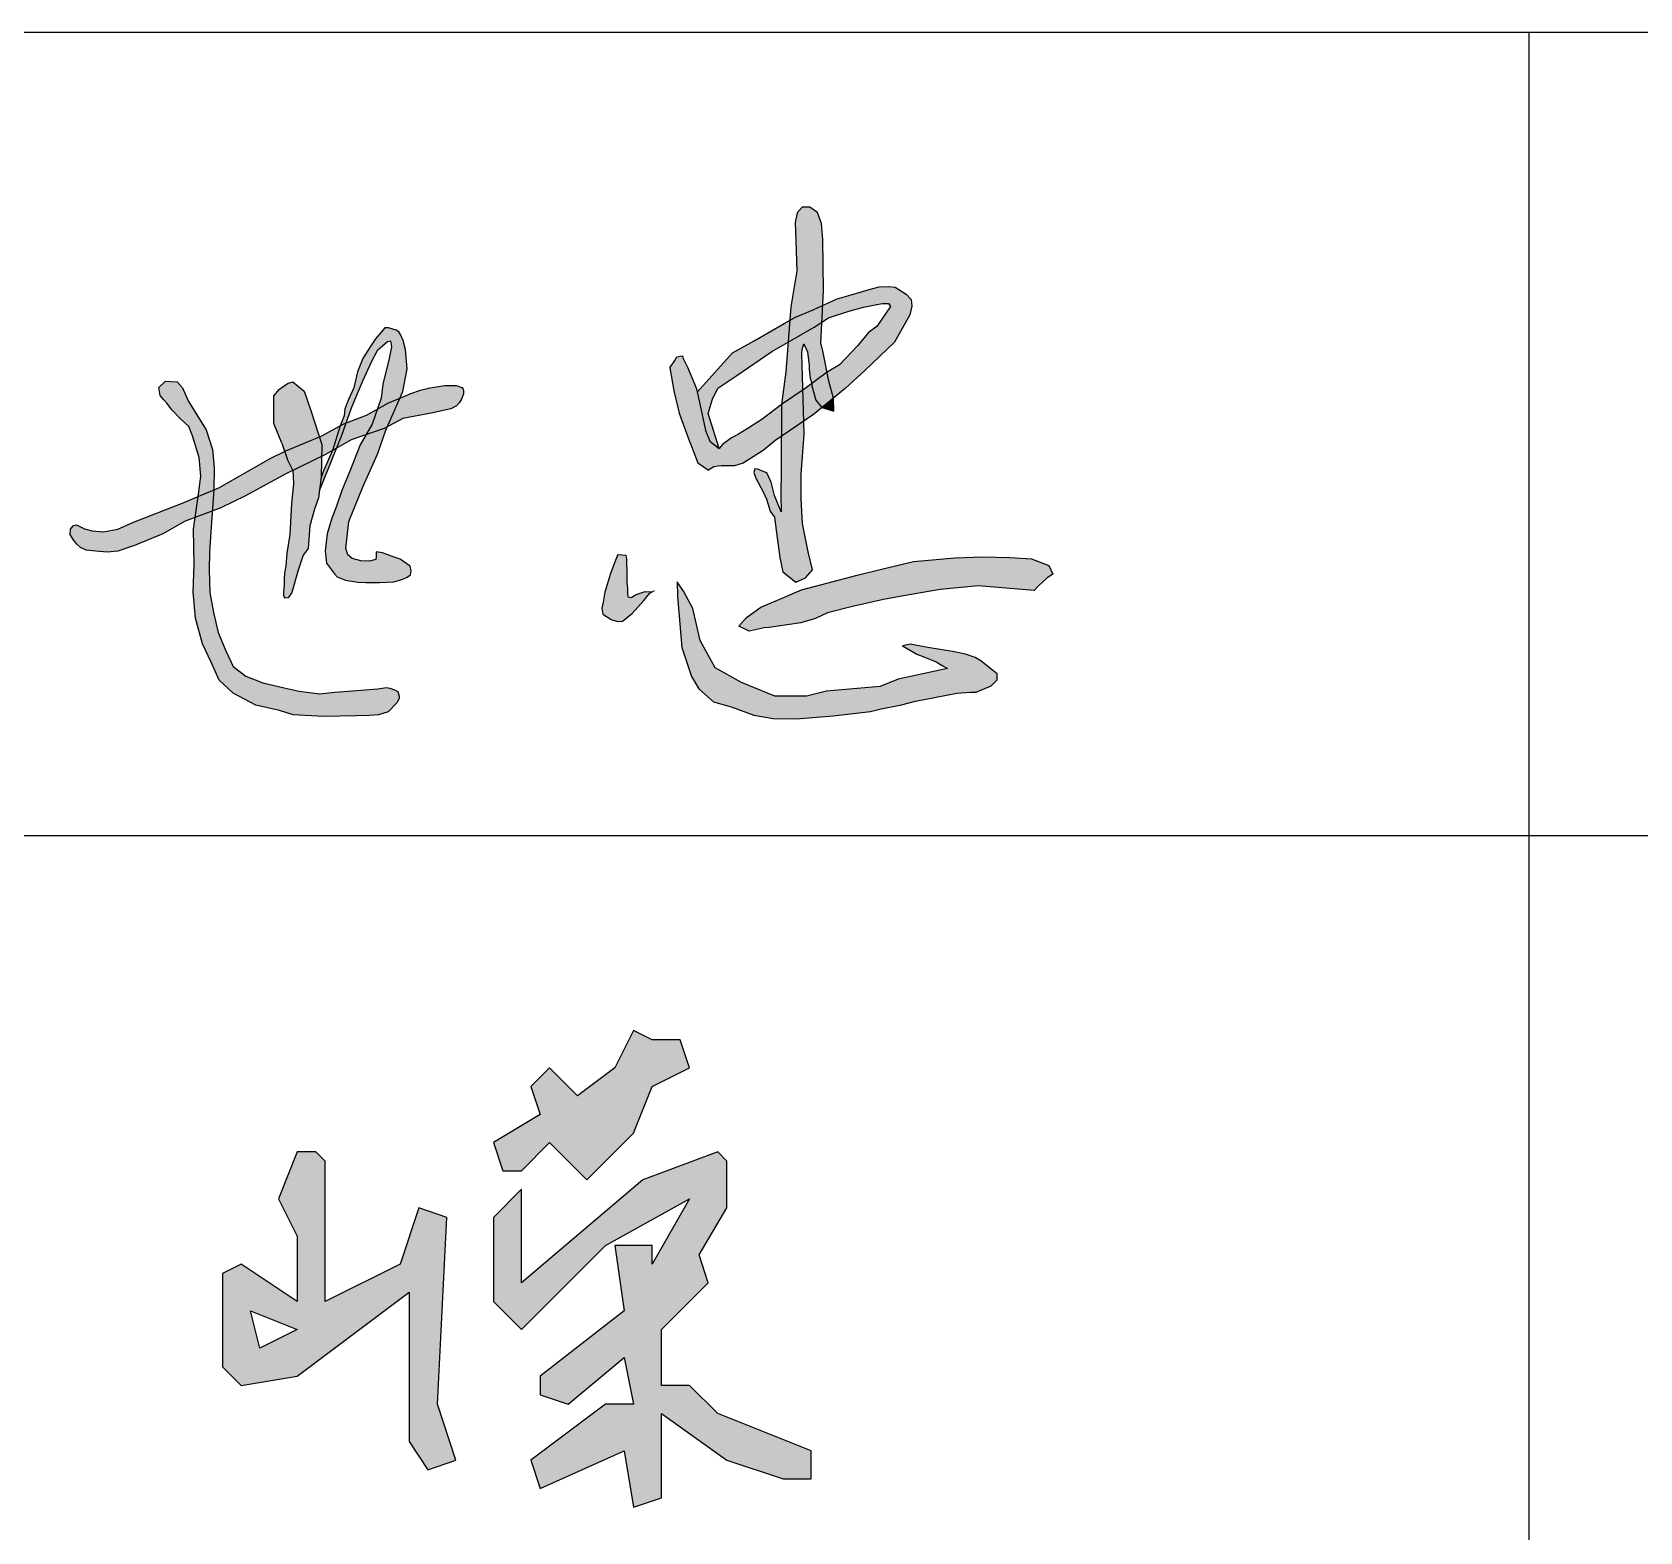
# Model space of a CAD drawing. Extents: x 9732137 to 18866768, y -962146 to 246094.
# Drawn here: x 9819745 to 9821046, y 7330 to 8544 of the extents above; entities that cross this region are included whole.
import ezdxf

# ---------------------------------------------------------------- set-up
doc = ezdxf.new("R2010")
doc.units = 0
doc.header["$LTSCALE"] = 1000
doc.layers.get('0').update_dxf_attribs({"linetype": 'CONTINUOUS'})
doc.layers.add('HATCH', color=254, linetype='CONTINUOUS')

msp = doc.modelspace()

# ---------------------------------------------------------------- hatches: boundary and pattern name
at = {"linetype": 'Continuous'}
h = msp.add_hatch(color=256, dxfattribs=at)
h.paths.add_polyline_path([(9820050.3, 7524.1), (9820050.3, 7403.1), (9820065.4, 7380.4), (9820088.1, 7388), (9820073, 7433.4), (9820080.6, 7584.6), (9820057.9, 7592.2), (9820042.8, 7546.8), (9819982.3, 7516.6), (9819982.3, 7630), (9819974.7, 7637.6), (9819959.6, 7637.6), (9819944.4, 7599.7), (9819959.6, 7569.5), (9819959.6, 7516.6), (9819914.2, 7546.8), (9819899.1, 7539.2), (9819899.1, 7463.6), (9819914.2, 7448.5), (9819959.6, 7456.1)])
h.paths.add_polyline_path([(9819959.6, 7493.9), (9819929.3, 7478.7), (9819921.8, 7509)], flags=16)
h.paths.add_polyline_path([(9820231.8, 7652.7), (9820246.9, 7690.5), (9820277.2, 7705.6), (9820269.6, 7728.3), (9820246.9, 7728.3), (9820231.8, 7735.9), (9820216.7, 7705.6), (9820186.4, 7682.9), (9820163.8, 7705.6), (9820148.6, 7690.5), (9820156.2, 7667.8), (9820118.4, 7645.1), (9820125.9, 7622.4), (9820141.1, 7622.4), (9820163.8, 7645.1), (9820194, 7614.9)])
h.paths.add_polyline_path([(9820307.4, 7592.2), (9820307.4, 7630), (9820299.9, 7637.6), (9820239.4, 7614.9), (9820141.1, 7531.7), (9820141.1, 7607.3), (9820118.4, 7584.6), (9820118.4, 7516.6), (9820141.1, 7493.9), (9820209.1, 7561.9), (9820277.2, 7599.7), (9820246.9, 7546.8), (9820246.9, 7561.9), (9820216.7, 7561.9), (9820224.3, 7509), (9820156.2, 7456.1), (9820156.2, 7440.9), (9820178.9, 7433.4), (9820224.3, 7471.2), (9820231.8, 7433.4), (9820209.1, 7433.4), (9820148.6, 7388), (9820156.2, 7365.3), (9820224.3, 7395.6), (9820231.8, 7350.2), (9820254.5, 7357.7), (9820254.5, 7425.8), (9820307.4, 7388), (9820352.8, 7372.9), (9820375.5, 7372.9), (9820375.5, 7395.6), (9820299.9, 7425.8), (9820277.2, 7448.5), (9820254.5, 7448.5), (9820254.5, 7493.9), (9820292.3, 7531.7), (9820284.8, 7554.4)])
at = {"layer": 'HATCH'}
for points in [[(9820384.9, 8375.8), (9820383.9, 8388.8), (9820380.7, 8397.9), (9820374.4, 8402.1), (9820368.4, 8402.1), (9820364.2, 8397.5), (9820362.5, 8389.8), (9820363.2, 8374.7), (9820363.9, 8350.6), (9820359, 8321.5), (9820358.1, 8310.4), (9820362.8, 8313.1), (9820377.2, 8318.9), (9820385, 8322.7), (9820385.6, 8334.4)], [(9820456.4, 8327.5), (9820452.4, 8331.7), (9820443.6, 8337.4), (9820438.4, 8338), (9820430.7, 8337.7), (9820422.6, 8335.5), (9820408, 8331.1), (9820396.7, 8327.9), (9820387.7, 8324), (9820385, 8322.7), (9820384.3, 8309), (9820389.7, 8312.5), (9820405.2, 8317.8), (9820417.8, 8321.1), (9820428.6, 8323.4), (9820433.2, 8324.2), (9820438.1, 8324.1), (9820439.8, 8321.6), (9820428.8, 8305.6), (9820422, 8300.6), (9820413.3, 8290.2), (9820398.5, 8274.5), (9820388.4, 8268.5), (9820389.8, 8261.4), (9820393.6, 8247.6), (9820403.2, 8255.3), (9820419, 8269.9), (9820443.1, 8292.8), (9820455.4, 8315), (9820457.1, 8322)], [(9820385, 8322.7), (9820377.2, 8318.9), (9820362.8, 8313.1), (9820358.1, 8310.4), (9820356.9, 8292.7), (9820378.1, 8304.9), (9820384.3, 8309)], [(9820012.8, 8261.6), (9820020, 8277.6), (9820024.9, 8286.7), (9820028.6, 8289.8), (9820032.7, 8293.3), (9820035.2, 8293.8), (9820036, 8289), (9820034.1, 8279.6), (9820028.9, 8258.9), (9820027.6, 8247.4), (9820024.5, 8238.7), (9820025.9, 8239.4), (9820032.9, 8243.4), (9820042.6, 8247.6), (9820045, 8252.9), (9820048.7, 8271.4), (9820047.1, 8287), (9820045.3, 8294.2), (9820043.5, 8298.6), (9820041.8, 8301.2), (9820039.8, 8302.6), (9820033.6, 8304.4), (9820030.5, 8304.4), (9820022.9, 8295.5), (9820019.7, 8290.7), (9820016.3, 8285.3), (9820012.6, 8279.6), (9820008.4, 8268.8), (9820005.5, 8255.9), (9820001.1, 8246.4), (9819998.1, 8238.9), (9819997.6, 8233.2), (9819994.4, 8225.2), (9819997.2, 8226.8), (9819999.1, 8227.5), (9820003.4, 8239.7)], [(9820315.4, 8265.8), (9820343.7, 8285.2), (9820356.9, 8292.7), (9820358.1, 8310.4), (9820353.8, 8307.9), (9820329.3, 8294), (9820311.8, 8284.3), (9820283.4, 8252.3), (9820287.2, 8235.5), (9820290, 8221.4), (9820293.5, 8212.8), (9820301.1, 8206.7), (9820292.3, 8235.1), (9820295.6, 8246.7), (9820300.1, 8255.7)], [(9820384.3, 8309), (9820378.1, 8304.9), (9820356.9, 8292.7), (9820355.1, 8268.8), (9820351.6, 8242.4), (9820368.9, 8254.1), (9820368.6, 8265.4), (9820368.1, 8283.6), (9820368.2, 8286.9), (9820369.7, 8291.5), (9820372.5, 8285.1), (9820373.9, 8274), (9820374, 8271), (9820374.7, 8263.7), (9820376.2, 8259.5), (9820388.4, 8268.5), (9820385.3, 8284.5), (9820383.5, 8292.2)], [(9820282.7, 8255.1), (9820281.1, 8259), (9820275.6, 8272.6), (9820272, 8279.6), (9820271.3, 8281.8), (9820266.9, 8281.1), (9820265.3, 8278), (9820261.2, 8272.1), (9820264.3, 8253.4), (9820268.7, 8235.3), (9820275.9, 8215.4), (9820283.9, 8195.2), (9820292.6, 8189.4), (9820296.8, 8192), (9820300.4, 8192.5), (9820303, 8192.7), (9820308, 8192.7), (9820313.5, 8192.8), (9820320.6, 8194.8), (9820336.7, 8205.3), (9820346.1, 8213), (9820351.4, 8216.6), (9820351.6, 8242.4), (9820335.7, 8230.2), (9820323.8, 8222.8), (9820316.8, 8218.5), (9820311.2, 8215.4), (9820303.8, 8210.1), (9820301.1, 8206.7), (9820293.5, 8212.8), (9820290, 8221.4), (9820287.2, 8235.5)], [(9820389.8, 8261.4), (9820388.4, 8268.5), (9820388.4, 8268.5), (9820376.2, 8259.5), (9820376, 8257.5), (9820379.3, 8246), (9820384.2, 8240), (9820393.6, 8247.6)], [(9819891, 8206.1), (9819885.9, 8221.8), (9819878.4, 8234), (9819871.4, 8245.5), (9819866.7, 8255.9), (9819862.5, 8260.8), (9819852.9, 8261.2), (9819847.6, 8256.3), (9819848.7, 8249.7), (9819851.6, 8246.3), (9819854.4, 8243.2), (9819858.2, 8238), (9819865.1, 8230.8), (9819871.8, 8224.6), (9819874.8, 8217.1), (9819880.2, 8199.5), (9819881.5, 8184.3), (9819879.6, 8169.9), (9819879.3, 8167.9), (9819892, 8173.3), (9819892.5, 8191.2)], [(9819970.5, 8237.5), (9819965.2, 8253.1), (9819956, 8260.7), (9819951.6, 8259.5), (9819945.2, 8254.7), (9819940.8, 8249.5), (9819940.8, 8241.1), (9819940.8, 8227), (9819947.2, 8211), (9819949.5, 8204.3), (9819950.5, 8204.8), (9819977.5, 8216.2)], [(9820083.8, 8238.9), (9820088.5, 8241.4), (9820090.6, 8243.7), (9820092.8, 8247.2), (9820094.3, 8251), (9820094.3, 8253.8), (9820093.9, 8254.9), (9820092.9, 8256.2), (9820088.3, 8257.8), (9820078.9, 8257.8), (9820073.9, 8257.1), (9820066.9, 8255.8), (9820059.3, 8254.1), (9820051.6, 8251.4), (9820043.9, 8248.1), (9820042.6, 8247.6), (9820032.4, 8224.4), (9820045.2, 8231.2), (9820067.9, 8235.5)], [(9820368.9, 8254.1), (9820351.6, 8242.4), (9820351.4, 8216.6), (9820369.6, 8229.1)], [(9820379.3, 8246), (9820376, 8257.5), (9820376.2, 8259.5), (9820370.6, 8255.3), (9820368.9, 8254.1), (9820369.6, 8229.1), (9820377.4, 8234.4), (9820384.2, 8240)], [(9820020.3, 8226.6), (9820024.5, 8238.7), (9820015.6, 8233.8), (9819999.1, 8227.5), (9819995.6, 8217.7), (9819991.4, 8206.9), (9820003.3, 8213.7), (9820015.3, 8218)], [(9820042.6, 8247.6), (9820032.9, 8243.4), (9820025.9, 8239.4), (9820024.5, 8238.7), (9820020.3, 8226.6), (9820015.3, 8218), (9820030, 8223.1), (9820032.4, 8224.4)], [(9820393.6, 8247.6), (9820384.2, 8240), (9820394, 8236.9)], [(9819994.4, 8225.2), (9819978.9, 8216.8), (9819977.5, 8216.2), (9819979.6, 8210), (9819979.3, 8200.4), (9819983.1, 8202.2), (9819988.1, 8205.1)], [(9820024.7, 8202.1), (9820031.2, 8221.6), (9820032.4, 8224.4), (9820030, 8223.1), (9820015.3, 8218), (9820010.5, 8209.7), (9820002.7, 8189.8), (9819995.6, 8172.9), (9819991.2, 8159.3), (9819987.7, 8150.5), (9819983.8, 8137.8), (9819982.2, 8123.6), (9819983.2, 8114.1), (9819989.9, 8105.5), (9819991.9, 8103), (9819998.7, 8100.3), (9820008.6, 8098.5), (9820015.2, 8098.4), (9820026.1, 8098.4), (9820037.9, 8098.8), (9820045, 8101.1), (9820048.5, 8102.7), (9820051.4, 8104.7), (9820051.9, 8107.8), (9820051.1, 8111.5), (9820043, 8117.2), (9820038, 8119), (9820028.6, 8122.5), (9820023.5, 8123.3), (9820023.5, 8119.4), (9820023.3, 8117), (9820018, 8115.7), (9820011.2, 8115.9), (9820004.2, 8117.8), (9820000.5, 8120.8), (9819998.9, 8125.9), (9820001.3, 8147.8), (9820013.1, 8176.4)], [(9819999.1, 8227.5), (9819997.2, 8226.8), (9819994.4, 8225.2), (9819988.1, 8205.1), (9819991.4, 8206.9), (9819995.6, 8217.7)], [(9820369.9, 8218.5), (9820369.6, 8229.1), (9820351.4, 8216.6), (9820351.2, 8189.8), (9820351.1, 8168.5), (9820351.2, 8155.5), (9820346, 8168.8), (9820343.1, 8179.5), (9820339.7, 8187), (9820334.8, 8189), (9820332.1, 8190.1), (9820330, 8190.4), (9820329.2, 8187.4), (9820330.9, 8182.9), (9820336.7, 8171.7), (9820339.4, 8165.7), (9820342.4, 8156.2), (9820345.8, 8151.2), (9820347.5, 8138.6), (9820350.2, 8118.6), (9820352.5, 8106.9), (9820363.1, 8098.5), (9820371.1, 8102.1), (9820376.6, 8108.5), (9820373.1, 8123.2), (9820368.6, 8146.1), (9820367.4, 8166), (9820367.4, 8186.1)], [(9819979.6, 8210), (9819977.5, 8216.2), (9819950.5, 8204.8), (9819949.5, 8204.3), (9819951.8, 8197.7), (9819956, 8189), (9819979.3, 8200.4)], [(9819949.8, 8185.9), (9819956, 8189), (9819951.8, 8197.7), (9819949.5, 8204.3), (9819937.8, 8198.6), (9819896.6, 8175.3), (9819892, 8173.3), (9819890.8, 8156.1), (9819897.9, 8158.8), (9819917.6, 8168.5)], [(9819978.9, 8183.7), (9819979.3, 8200.4), (9819956, 8189), (9819956.6, 8178.1), (9819955.1, 8162.3), (9819953.7, 8137.1), (9819951.1, 8122), (9819950.3, 8111.7), (9819949.2, 8105.8), (9819949, 8100.7), (9819949, 8096.3), (9819948.4, 8090.6), (9819948.5, 8087.8), (9819949, 8086.5), (9819949.7, 8085.8), (9819952.4, 8086), (9819955.3, 8090.3), (9819960.3, 8108.4), (9819964.4, 8120.4), (9819968.5, 8126), (9819969.7, 8144.1), (9819973.7, 8157.7), (9819976.9, 8166.9)], [(9819991.4, 8206.9), (9819988.1, 8205.1), (9819980.9, 8188.7), (9819978.7, 8182.2), (9819977.6, 8172.8), (9819985.8, 8192.9)], [(9819892, 8173.3), (9819879.3, 8167.9), (9819877, 8150.9), (9819890.8, 8156.1)], [(9819869, 8147.9), (9819877, 8150.9), (9819879.3, 8167.9), (9819867.2, 8162.8), (9819827, 8147.3), (9819814.5, 8141.4), (9819802.7, 8139.3), (9819793.6, 8140.2), (9819787.4, 8141.8), (9819780.9, 8145.1), (9819778.2, 8144.2), (9819776.1, 8141.6), (9819775.8, 8137.3), (9819778.2, 8133.2), (9819781.2, 8129.5), (9819784.3, 8126.8), (9819788.7, 8124.6), (9819796.6, 8123.6), (9819805.7, 8123), (9819814.5, 8123.6), (9819828, 8128.4), (9819850.7, 8137.8)], [(9819888.2, 8108.7), (9819888.5, 8122.8), (9819889.9, 8143.4), (9819890.8, 8156.1), (9819877, 8150.9), (9819875.7, 8141.4), (9819876.2, 8112.9), (9819875.3, 8090.5), (9819877.3, 8069.6), (9819883, 8048.8), (9819890, 8034), (9819896.5, 8019.3), (9819907.8, 8008.7), (9819926, 7999), (9819945.3, 7994.8), (9819956.4, 7991.4), (9819980.9, 7989.8), (9820007.5, 7990.5), (9820017.9, 7990.7), (9820025.4, 7991.2), (9820033.2, 7993.6), (9820040.4, 8001.2), (9820042.2, 8004.8), (9820042.2, 8006.5), (9820041, 8010.2), (9820038.2, 8011.6), (9820034.6, 8012.9), (9820031.8, 8013.4), (9820024.8, 8012.2), (9820004.3, 8010.8), (9819990, 8009.5), (9819977.8, 8008.4), (9819961.3, 8010.4), (9819949, 8013), (9819931.7, 8017.1), (9819917.9, 8022.7), (9819907.8, 8030.4), (9819901.8, 8043.1), (9819895.5, 8057.8), (9819891.9, 8074.2), (9819888.8, 8090.2)], [(9820240.1, 8083.7), (9820245.1, 8089.7), (9820246.9, 8090.9), (9820241.1, 8091.2), (9820233.8, 8088.7), (9820229.8, 8086.2), (9820227.1, 8086.7), (9820226.8, 8089.5), (9820226.8, 8093.3), (9820226.3, 8099), (9820226.3, 8103.3), (9820226.3, 8109.3), (9820226.1, 8112.8), (9820226.1, 8117.3), (9820225.6, 8120.4), (9820219, 8120.9), (9820217, 8115.6), (9820213.2, 8105.6), (9820208.7, 8090.5), (9820207.2, 8082.5), (9820206.2, 8077.7), (9820207, 8072.7), (9820213.7, 8068.4), (9820218.8, 8066.9), (9820222.8, 8067.2), (9820230.8, 8073.4)], [(9820409, 8079), (9820434, 8084.6), (9820450.2, 8087.6), (9820480.1, 8092.7), (9820510.7, 8095.8), (9820556, 8092), (9820559.3, 8095.3), (9820566.6, 8102.2), (9820571.2, 8105), (9820567.9, 8112.1), (9820553.9, 8117.4), (9820536.4, 8118.7), (9820514.2, 8119.2), (9820491.8, 8118.4), (9820458.4, 8115.4), (9820430.2, 8108.5), (9820412.8, 8104.2), (9820367.8, 8092.4), (9820348.2, 8084), (9820334.9, 8078.5), (9820323.2, 8070.1), (9820316.9, 8063), (9820325.3, 8058.9), (9820337.5, 8061.7), (9820341.6, 8061.9), (9820356.1, 8064), (9820367.3, 8065.8), (9820379.2, 8069.3), (9820388.9, 8073.9)], [(9820279.9, 8077.4), (9820272.3, 8091.4), (9820267.2, 8098.8), (9820267.5, 8087), (9820271, 8045.7), (9820278.6, 8022.2), (9820284.6, 8012.4), (9820296.6, 8001.8), (9820310.7, 7997.8), (9820329.2, 7990.9), (9820344.8, 7988.3), (9820363.7, 7988.1), (9820393.4, 7990.5), (9820423.5, 7994), (9820432.3, 7996), (9820448.7, 7999.4), (9820460, 8002.4), (9820493.5, 8008.7), (9820504.2, 8009.5), (9820509.2, 8009.5), (9820521.3, 8014.7), (9820526, 8019.6), (9820526.2, 8024.4), (9820519.9, 8029.4), (9820512.9, 8034.9), (9820508.2, 8037.7), (9820500.6, 8040.3), (9820489.9, 8042.5), (9820469.9, 8045.8), (9820455.6, 8048.4), (9820449.6, 8047), (9820461, 8040.5), (9820465.5, 8038.7), (9820476.8, 8034.1), (9820481.6, 8031.1), (9820486, 8028.8), (9820446, 8020.2), (9820431.4, 8014.2), (9820388, 8010.3), (9820371.8, 8006.4), (9820346.2, 8006.4), (9820319.3, 8017.4), (9820298, 8029.3), (9820285.8, 8051.4)]]:
    msp.add_hatch(color=256, dxfattribs=at).paths.add_polyline_path(points)

# ---------------------------------------------------------------- linework, layer by layer
for p, q in [((9817456.8, 8543.7), (9828456.8, 8543.7)), ((9820956.8, 5293.7), (9820956.8, 8543.7)), ((9820956.8, 5293.7), (9820956.8, 8543.7)), ((9817456.8, 7893.7), (9822956.8, 7893.7))]:
    msp.add_line(p, q)
for points in [[(9820376, 8257.5), (9820379.3, 8246), (9820384.2, 8240), (9820394, 8236.9), (9820393.6, 8247.6), (9820389.8, 8261.4), (9820385.3, 8284.5), (9820383.5, 8292.2), (9820385.6, 8334.4), (9820384.9, 8375.8), (9820383.9, 8388.8), (9820380.7, 8397.9), (9820374.4, 8402.1), (9820368.4, 8402.1), (9820364.2, 8397.5), (9820362.5, 8389.8), (9820363.2, 8374.7), (9820363.9, 8350.6), (9820359, 8321.5), (9820355.1, 8268.8), (9820351.6, 8242.4), (9820351.2, 8189.8), (9820351.1, 8168.5), (9820351.2, 8155.5), (9820346, 8168.8), (9820343.1, 8179.5), (9820339.7, 8187)], [(9820283.4, 8252.3), (9820311.8, 8284.3), (9820329.3, 8294), (9820353.8, 8307.9), (9820362.8, 8313.1), (9820377.2, 8318.9), (9820387.7, 8324), (9820396.7, 8327.9), (9820408, 8331.1), (9820422.6, 8335.5), (9820430.7, 8337.7), (9820438.4, 8338), (9820443.6, 8337.4), (9820452.4, 8331.7), (9820456.4, 8327.5), (9820457.1, 8322), (9820455.4, 8315), (9820443.1, 8292.8), (9820419, 8269.9), (9820403.2, 8255.3), (9820377.4, 8234.4), (9820346.1, 8213), (9820336.7, 8205.3), (9820320.6, 8194.8), (9820313.5, 8192.8), (9820308, 8192.7), (9820303, 8192.7), (9820300.4, 8192.5), (9820296.8, 8192), (9820292.6, 8189.4)], [(9820261.2, 8272.1), (9820265.3, 8278), (9820266.9, 8281.1), (9820266.9, 8281.1), (9820271.3, 8281.8), (9820272, 8279.6), (9820275.6, 8272.6), (9820281.1, 8259), (9820282.7, 8255.1), (9820287.2, 8235.5), (9820290, 8221.4), (9820293.5, 8212.8), (9820301.1, 8206.7), (9820292.3, 8235.1), (9820295.6, 8246.7), (9820300.1, 8255.7), (9820315.4, 8265.8), (9820343.7, 8285.2), (9820378.1, 8304.9), (9820389.7, 8312.5), (9820405.2, 8317.8), (9820417.8, 8321.1), (9820428.6, 8323.4), (9820433.2, 8324.2), (9820438.1, 8324.1), (9820439.8, 8321.6), (9820428.8, 8305.6), (9820422, 8300.6), (9820413.3, 8290.2), (9820398.5, 8274.5), (9820388.4, 8268.5), (9820370.6, 8255.3), (9820351.6, 8242.4), (9820335.7, 8230.2), (9820323.8, 8222.8), (9820316.8, 8218.5), (9820311.2, 8215.4), (9820303.8, 8210.1), (9820301.1, 8206.7)], [(9819977.6, 8172.8), (9819985.8, 8192.9), (9819995.6, 8217.7), (9820003.4, 8239.7), (9820012.8, 8261.6), (9820020, 8277.6), (9820024.9, 8286.7), (9820028.6, 8289.8), (9820032.7, 8293.3), (9820035.2, 8293.8), (9820036, 8289), (9820034.1, 8279.6), (9820028.9, 8258.9), (9820027.6, 8247.4), (9820020.3, 8226.6), (9820010.5, 8209.7), (9820002.7, 8189.8), (9819995.6, 8172.9), (9819991.2, 8159.3), (9819987.7, 8150.5), (9819983.8, 8137.8), (9819982.2, 8123.6), (9819983.2, 8114.1), (9819989.9, 8105.5), (9819991.9, 8103), (9819998.7, 8100.3), (9820008.6, 8098.5), (9820015.2, 8098.4), (9820026.1, 8098.4), (9820037.9, 8098.8), (9820045, 8101.1), (9820048.5, 8102.7), (9820051.4, 8104.7), (9820051.9, 8107.8), (9820051.1, 8111.5), (9820043, 8117.2), (9820038, 8119), (9820028.6, 8122.5), (9820023.5, 8123.3), (9820023.5, 8119.4), (9820023.3, 8117), (9820018, 8115.7), (9820011.2, 8115.9), (9820004.2, 8117.8), (9820000.5, 8120.8), (9819998.9, 8125.9), (9820001.3, 8147.8), (9820013.1, 8176.4), (9820024.7, 8202.1), (9820031.2, 8221.6), (9820045, 8252.9), (9820048.7, 8271.4), (9820047.1, 8287), (9820045.3, 8294.2), (9820043.5, 8298.6), (9820041.8, 8301.2), (9820039.8, 8302.6), (9820033.6, 8304.4), (9820030.5, 8304.4), (9820022.9, 8295.5), (9820019.7, 8290.7), (9820016.3, 8285.3), (9820012.6, 8279.6), (9820008.4, 8268.8), (9820005.5, 8255.9), (9820001.1, 8246.4), (9819998.1, 8238.9), (9819997.6, 8233.2)], [(9820339.7, 8187), (9820334.8, 8189), (9820332.1, 8190.1), (9820330, 8190.4), (9820329.2, 8187.4), (9820330.9, 8182.9), (9820336.7, 8171.7), (9820339.4, 8165.7), (9820342.4, 8156.2), (9820345.8, 8151.2), (9820347.5, 8138.6), (9820350.2, 8118.6), (9820352.5, 8106.9), (9820363.1, 8098.5), (9820371.1, 8102.1), (9820376.6, 8108.5), (9820376.6, 8108.5), (9820373.1, 8123.2), (9820368.6, 8146.1), (9820367.4, 8166), (9820367.4, 8186.1), (9820369.9, 8218.5), (9820368.6, 8265.4), (9820368.1, 8283.6), (9820368.2, 8286.9), (9820369.7, 8291.5), (9820369.7, 8291.5), (9820372.5, 8285.1), (9820373.9, 8274), (9820374, 8271), (9820374.7, 8263.7), (9820376.2, 8259.5), (9820376, 8257.5)], [(9820261.2, 8272.1), (9820264.3, 8253.4), (9820268.7, 8235.3), (9820275.9, 8215.4), (9820283.9, 8195.2), (9820292.6, 8189.4)], [(9820092.9, 8256.2), (9820093.9, 8254.9), (9820094.3, 8253.8), (9820094.3, 8251), (9820092.8, 8247.2), (9820090.6, 8243.7), (9820088.5, 8241.4), (9820083.8, 8238.9), (9820067.9, 8235.5), (9820045.2, 8231.2), (9820030, 8223.1), (9820003.3, 8213.7), (9819983.1, 8202.2), (9819949.8, 8185.9), (9819917.6, 8168.5), (9819897.9, 8158.8), (9819869, 8147.9), (9819850.7, 8137.8), (9819828, 8128.4), (9819814.5, 8123.6), (9819805.7, 8123), (9819796.6, 8123.6), (9819788.7, 8124.6), (9819784.3, 8126.8), (9819781.2, 8129.5), (9819778.2, 8133.2), (9819775.8, 8137.3), (9819776.1, 8141.6), (9819778.2, 8144.2), (9819780.9, 8145.1)], [(9819780.9, 8145.1), (9819787.4, 8141.8), (9819793.6, 8140.2), (9819802.7, 8139.3), (9819814.5, 8141.4), (9819827, 8147.3), (9819867.2, 8162.8), (9819896.6, 8175.3), (9819937.8, 8198.6), (9819950.5, 8204.8), (9819978.9, 8216.8), (9819997.2, 8226.8), (9820015.6, 8233.8), (9820025.9, 8239.4), (9820032.9, 8243.4), (9820043.9, 8248.1), (9820051.6, 8251.4), (9820059.3, 8254.1), (9820066.9, 8255.8), (9820073.9, 8257.1), (9820078.9, 8257.8), (9820088.3, 8257.8), (9820088.3, 8257.8), (9820092.9, 8256.2)], [(9819848.7, 8249.7), (9819847.6, 8256.3), (9819852.9, 8261.2), (9819862.5, 8260.8), (9819866.7, 8255.9), (9819871.4, 8245.5), (9819878.4, 8234), (9819885.9, 8221.8), (9819891, 8206.1), (9819892.5, 8191.2), (9819892, 8173.3), (9819889.9, 8143.4), (9819888.5, 8122.8), (9819888.2, 8108.7), (9819888.8, 8090.2), (9819891.9, 8074.2), (9819895.5, 8057.8), (9819901.8, 8043.1), (9819907.8, 8030.4), (9819917.9, 8022.7), (9819931.7, 8017.1), (9819949, 8013), (9819961.3, 8010.4), (9819977.8, 8008.4), (9819990, 8009.5), (9820004.3, 8010.8), (9820024.8, 8012.2), (9820031.8, 8013.4), (9820034.6, 8012.9), (9820038.2, 8011.6), (9820041, 8010.2), (9820042.2, 8006.5), (9820042.2, 8004.8), (9820040.4, 8001.2), (9820033.2, 7993.6), (9820025.4, 7991.2), (9820017.9, 7990.7), (9820007.5, 7990.5), (9819980.9, 7989.8), (9819956.4, 7991.4), (9819945.3, 7994.8), (9819926, 7999), (9819907.8, 8008.7), (9819896.5, 8019.3), (9819890, 8034), (9819883, 8048.8), (9819877.3, 8069.6), (9819875.3, 8090.5), (9819876.2, 8112.9), (9819875.7, 8141.4), (9819879.6, 8169.9), (9819881.5, 8184.3), (9819880.2, 8199.5), (9819874.8, 8217.1), (9819871.8, 8224.6), (9819865.1, 8230.8), (9819858.2, 8238), (9819854.4, 8243.2), (9819851.6, 8246.3), (9819848.7, 8249.7)], [(9819947.2, 8211), (9819940.8, 8227), (9819940.8, 8241.1), (9819940.8, 8249.5), (9819945.2, 8254.7), (9819951.6, 8259.5), (9819956, 8260.7), (9819965.2, 8253.1), (9819970.5, 8237.5), (9819979.6, 8210), (9819978.9, 8183.7), (9819976.9, 8166.9), (9819973.7, 8157.7), (9819969.7, 8144.1), (9819968.5, 8126), (9819964.4, 8120.4), (9819960.3, 8108.4), (9819955.3, 8090.3), (9819952.4, 8086), (9819949.7, 8085.8)], [(9819997.6, 8233.2), (9819994.4, 8225.2), (9819988.1, 8205.1), (9819980.9, 8188.7), (9819978.7, 8182.2)], [(9819947.2, 8211), (9819951.8, 8197.7), (9819956, 8189), (9819956.6, 8178.1), (9819955.1, 8162.3), (9819953.7, 8137.1), (9819951.1, 8122), (9819950.3, 8111.7), (9819949.2, 8105.8), (9819949, 8100.7), (9819949, 8096.3), (9819948.4, 8090.6), (9819948.5, 8087.8)], [(9820219, 8120.9), (9820217, 8115.6), (9820213.2, 8105.6), (9820208.7, 8090.5), (9820207.2, 8082.5), (9820206.2, 8077.7), (9820207, 8072.7), (9820207, 8072.7), (9820213.7, 8068.4), (9820218.8, 8066.9), (9820222.8, 8067.2), (9820230.8, 8073.4), (9820240.1, 8083.7), (9820245.1, 8089.7), (9820248.7, 8092)], [(9820219, 8120.9), (9820225.6, 8120.4), (9820226.1, 8117.3), (9820226.1, 8112.8), (9820226.3, 8109.3), (9820226.3, 8103.3), (9820226.3, 8099), (9820226.8, 8093.3), (9820226.8, 8089.5), (9820227.1, 8086.7), (9820227.1, 8086.7), (9820229.8, 8086.2), (9820233.8, 8088.7), (9820241.1, 8091.2), (9820241.1, 8091.2), (9820246.9, 8090.9)], [(9820323.2, 8070.1), (9820334.9, 8078.5), (9820348.2, 8084), (9820367.8, 8092.4), (9820412.8, 8104.2), (9820430.2, 8108.5), (9820458.4, 8115.4), (9820491.8, 8118.4), (9820514.2, 8119.2), (9820536.4, 8118.7), (9820553.9, 8117.4), (9820567.9, 8112.1), (9820567.9, 8112.1), (9820571.2, 8105), (9820566.6, 8102.2), (9820559.3, 8095.3), (9820556, 8092), (9820556, 8092), (9820510.7, 8095.8), (9820480.1, 8092.7), (9820450.2, 8087.6), (9820434, 8084.6), (9820409, 8079), (9820388.9, 8073.9), (9820379.2, 8069.3), (9820367.3, 8065.8), (9820356.1, 8064), (9820341.6, 8061.9), (9820337.5, 8061.7), (9820325.3, 8058.9), (9820316.9, 8063), (9820323.2, 8070.1), (9820323.2, 8070.1)], [(9820267.2, 8098.8), (9820267.5, 8087), (9820271, 8045.7), (9820278.6, 8022.2), (9820284.6, 8012.4), (9820296.6, 8001.8), (9820310.7, 7997.8), (9820329.2, 7990.9), (9820344.8, 7988.3), (9820363.7, 7988.1), (9820393.4, 7990.5), (9820423.5, 7994), (9820432.3, 7996), (9820448.7, 7999.4), (9820460, 8002.4), (9820493.5, 8008.7), (9820504.2, 8009.5), (9820509.2, 8009.5), (9820521.3, 8014.7), (9820526, 8019.6), (9820526.2, 8024.4), (9820519.9, 8029.4), (9820512.9, 8034.9), (9820508.2, 8037.7), (9820500.6, 8040.3), (9820489.9, 8042.5), (9820469.9, 8045.8), (9820455.6, 8048.4), (9820449.6, 8047), (9820449.6, 8047), (9820449.6, 8047), (9820461, 8040.5), (9820465.5, 8038.7), (9820476.8, 8034.1), (9820481.6, 8031.1), (9820486, 8028.8), (9820446, 8020.2), (9820431.4, 8014.2), (9820388, 8010.3), (9820371.8, 8006.4), (9820346.2, 8006.4), (9820319.3, 8017.4), (9820298, 8029.3), (9820285.8, 8051.4), (9820279.9, 8077.4), (9820272.3, 8091.4), (9820267.2, 8098.8)], [(9819948.5, 8087.8), (9819949, 8086.5), (9819949.7, 8085.8)]]:
    msp.add_lwpolyline(points)
at = {"linetype": 'Continuous', "elevation": 231810862.3}
for points in [[(9820246.9, 7728.3), (9820231.8, 7735.9), (9820216.7, 7705.6), (9820186.4, 7682.9), (9820163.8, 7705.6), (9820148.6, 7690.5), (9820156.2, 7667.8), (9820118.4, 7645.1), (9820125.9, 7622.4), (9820141.1, 7622.4), (9820163.8, 7645.1), (9820194, 7614.9), (9820231.8, 7652.7), (9820246.9, 7690.5), (9820277.2, 7705.6), (9820269.6, 7728.3), (9820246.9, 7728.3)], [(9819982.3, 7630), (9819974.7, 7637.6), (9819959.6, 7637.6), (9819944.4, 7599.7), (9819959.6, 7569.5), (9819959.6, 7516.6), (9819914.2, 7546.8), (9819899.1, 7539.2), (9819899.1, 7463.6), (9819914.2, 7448.5), (9819959.6, 7456.1), (9820050.3, 7524.1), (9820050.3, 7403.1), (9820065.4, 7380.4), (9820088.1, 7388), (9820073, 7433.4), (9820080.6, 7584.6), (9820057.9, 7592.2), (9820042.8, 7546.8), (9819982.3, 7516.6), (9819982.3, 7630)], [(9820307.4, 7630), (9820299.9, 7637.6), (9820239.4, 7614.9), (9820141.1, 7531.7), (9820141.1, 7607.3), (9820118.4, 7584.6), (9820118.4, 7516.6), (9820141.1, 7493.9), (9820209.1, 7561.9), (9820277.2, 7599.7), (9820246.9, 7546.8), (9820246.9, 7561.9), (9820216.7, 7561.9), (9820224.3, 7509), (9820156.2, 7456.1), (9820156.2, 7440.9), (9820178.9, 7433.4), (9820224.3, 7471.2), (9820231.8, 7433.4), (9820209.1, 7433.4), (9820148.6, 7388), (9820156.2, 7365.3), (9820224.3, 7395.6), (9820231.8, 7350.2), (9820254.5, 7357.7), (9820254.5, 7425.8), (9820307.4, 7388), (9820352.8, 7372.9), (9820375.5, 7372.9), (9820375.5, 7395.6), (9820299.9, 7425.8), (9820277.2, 7448.5), (9820254.5, 7448.5), (9820254.5, 7493.9), (9820292.3, 7531.7), (9820284.8, 7554.4), (9820307.4, 7592.2), (9820307.4, 7630)], [(9819921.8, 7509), (9819959.6, 7493.9), (9819929.3, 7478.7), (9819921.8, 7509)]]:
    msp.add_lwpolyline(points, dxfattribs=at)

doc.saveas('drawing.dxf')
